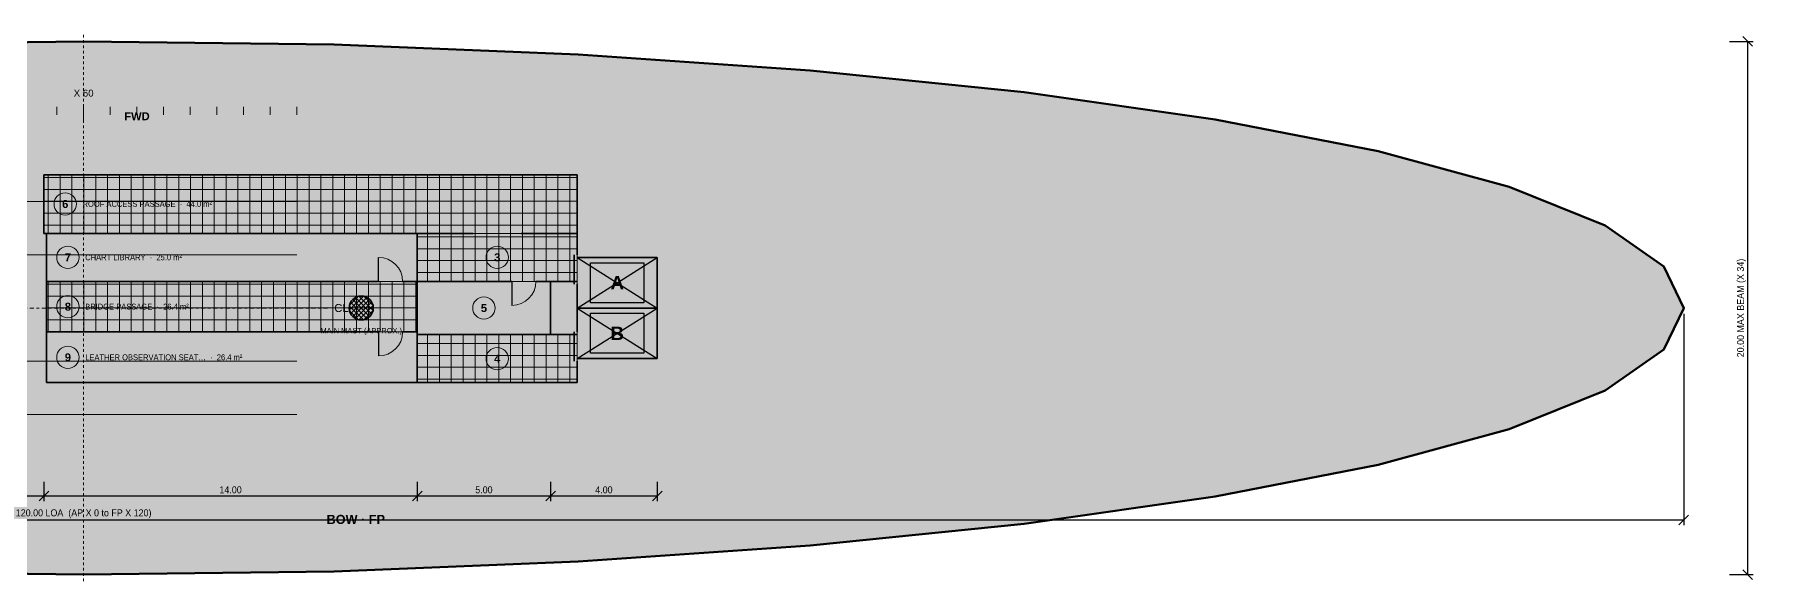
# Model space of a CAD drawing. Header units: metres. Extents: x -3 to 123, y -10 to 10.
# Drawn here: x 58.2 to 123.2, y -10.2 to 10.2 of the extents above; entities that cross this region are included whole.
import ezdxf
from ezdxf.enums import TextEntityAlignment as Align

# ---------------------------------------------------------------- set-up
doc = ezdxf.new("R2010")
doc.units = ezdxf.units.M
doc.linetypes.add('CENTER', pattern=[5.08, 3.175, -0.635, 0.635, -0.635])
doc.linetypes.add('DASHED', pattern=[1.524, 1.27, -0.254])
for name, color, linetype, lineweight in [('A-ANNO-DIMS', 7, 'Continuous', 13), ('A-ANNO-NOTE', 7, 'Continuous', 13), ('A-AREA', 8, 'Continuous', 13), ('A-AREA-IDEN', 7, 'Continuous', 18), ('A-AREA-PATT', 254, 'Continuous', 0), ('A-CONV', 5, 'Continuous', 25), ('A-DOOR', 7, 'Continuous', 18), ('A-FLOR-OTLN', 7, 'Continuous', 50), ('A-WALL', 7, 'Continuous', 35), ('S-GRID', 9, 'Continuous', 9), ('S-GRID-IDEN', 8, 'Continuous', 13), ('S-MAST', 8, 'Continuous', 25)]:
    doc.layers.add(name, color=color, linetype=linetype, lineweight=lineweight)
doc.styles.add('P68', font='arial.ttf', dxfattribs={"width": 0.92})
doc.styles.add('P68-BOLD', font='arialbd.ttf')
doc.dimstyles.new('P68-200', dxfattribs={"dimtxt": 0.26, "dimasz": 0.24, "dimexe": 0.2, "dimexo": 0.12, "dimgap": 0.1, "dimtad": 1, "dimzin": 0, "dimdsep": 46, "dimtxsty": 'P68', "dimtsz": 0.18, "dimcen": 2.5, "dimclrd": 7, "dimclre": 8, "dimclrt": 7, "dimazin": 3, "dimtfac": 1, "dimtmove": 0, "dimatfit": 3})

# ---------------------------------------------------------------- blocks, each defined once
blk = doc.blocks.new('P68-TAG')
at = {"lineweight": 18}
blk.add_circle((0, 0), 0.42, dxfattribs=at)
at = {"style": 'P68-BOLD'}
blk.add_attdef('NUM', text='', height=0.3, dxfattribs=at).set_placement((0, 0), align=Align.MIDDLE_CENTER)

msp = doc.modelspace()

# ---------------------------------------------------------------- hatches: boundary and pattern name
at = {"layer": 'A-ANNO-NOTE', "true_color": 0x102027}
msp.add_hatch(color=7, dxfattribs=at).paths.add_polyline_path([(60, 6.45), (64.2, 6.45), (64.2, 6.7), (65.2, 6.3), (64.2, 5.9), (64.2, 6.15), (60, 6.15)])
at = {"layer": 'A-AREA-PATT', "true_color": 0xfbefd5}
for points in [[(58.51, 5), (78.51, 5), (78.51, 2.8), (58.51, 2.8)], [(58.61, 2.8), (72.51, 2.8), (72.51, 1), (58.61, 1)], [(72.51, 2.8), (78.51, 2.8), (78.51, 1), (72.51, 1)], [(58.61, 1), (72.51, 1), (72.51, -0.9), (58.61, -0.9)], [(58.61, -0.9), (72.51, -0.9), (72.51, -2.8), (58.61, -2.8)], [(72.51, -1), (78.51, -1), (78.51, -2.8), (72.51, -2.8)]]:
    msp.add_hatch(color=7, dxfattribs=at).paths.add_polyline_path(points)
at = {"layer": 'A-AREA-PATT', "true_color": 0xc4ced4}
h = msp.add_hatch(dxfattribs=at)
h.set_pattern_fill('NET', scale=0.14)
h.paths.add_polyline_path([(58.51, 5), (78.51, 5), (78.51, 2.8), (58.51, 2.8)])
h = msp.add_hatch(dxfattribs=at)
h.set_pattern_fill('NET', scale=0.14)
h.paths.add_polyline_path([(72.51, 2.8), (78.51, 2.8), (78.51, 1), (72.51, 1)])
at = {"layer": 'A-AREA-PATT', "true_color": 0xd5ecf7}
for points in [[(78.51, 1.9), (81.51, 1.9), (81.51, 0), (78.51, 0)], [(78.51, 0), (81.51, 0), (81.51, -1.9), (78.51, -1.9)]]:
    msp.add_hatch(color=7, dxfattribs=at).paths.add_polyline_path(points)
at = {"layer": 'A-AREA-PATT', "true_color": 0xc4ced4}
h = msp.add_hatch(dxfattribs=at)
h.set_pattern_fill('NET', scale=0.14)
h.paths.add_polyline_path([(58.61, 1), (72.51, 1), (72.51, -0.9), (58.61, -0.9)])
at = {"layer": 'A-AREA-PATT', "true_color": 0xe6f0e1}
msp.add_hatch(color=7, dxfattribs=at).paths.add_polyline_path([(72.51, 1), (77.51, 1), (77.51, -1), (72.51, -1)])
at = {"layer": 'A-AREA-PATT', "true_color": 0xc4ced4}
h = msp.add_hatch(dxfattribs=at)
h.set_pattern_fill('NET', scale=0.14)
h.paths.add_polyline_path([(72.51, -1), (78.51, -1), (78.51, -2.8), (72.51, -2.8)])
at = {"layer": 'A-CONV', "true_color": 0xffffff}
for points in [[(79.01, 1.7), (81.01, 1.7), (81.01, 0.2), (79.01, 0.2)], [(79.01, -0.2), (81.01, -0.2), (81.01, -1.7), (79.01, -1.7)]]:
    msp.add_hatch(color=7, dxfattribs=at).paths.add_polyline_path(points)
at = {"layer": 'A-FLOR-OTLN', "true_color": 0xfbfaf7}
msp.add_hatch(color=7, dxfattribs=at).paths.add_polyline_path([(120, 0), (119.26, -1.56), (117.06, -3.09), (113.46, -4.54), (108.54, -5.88), (102.43, -7.07), (95.27, -8.09), (87.24, -8.91), (78.54, -9.51), (69.39, -9.88), (60, -10), (50.61, -9.88), (41.46, -9.51), (32.76, -8.91), (24.73, -8.09), (17.57, -7.07), (11.46, -5.88), (6.54, -4.54), (2.94, -3.09), (0.74, -1.56), (0, 0), (0.74, 1.56), (2.94, 3.09), (6.54, 4.54), (11.46, 5.88), (17.57, 7.07), (24.73, 8.09), (32.76, 8.91), (41.46, 9.51), (50.61, 9.88), (60, 10), (69.39, 9.88), (78.54, 9.51), (87.24, 8.91), (95.27, 8.09), (102.43, 7.07), (108.54, 5.88), (113.46, 4.54), (117.06, 3.09), (119.26, 1.56)])
at = {"layer": 'S-MAST', "true_color": 0x5a6469}
h = msp.add_hatch(dxfattribs=at)
h.set_pattern_fill('ANSI37', scale=0.04)
h.paths.add_polyline_path([(70.86, 0), (70.826, 0.172), (70.728, 0.318), (70.582, 0.416), (70.41, 0.45), (70.238, 0.416), (70.092, 0.318), (69.994, 0.172), (69.96, 0), (69.994, -0.172), (70.092, -0.318), (70.238, -0.416), (70.41, -0.45), (70.582, -0.416), (70.728, -0.318), (70.826, -0.172)])

# ---------------------------------------------------------------- linework, layer by layer
at = {"layer": 'A-AREA'}
for points in [[(58.51, 5), (78.51, 5), (78.51, 2.8), (58.51, 2.8)], [(58.61, 2.8), (72.51, 2.8), (72.51, 1), (58.61, 1)], [(72.51, 2.8), (78.51, 2.8), (78.51, 1), (72.51, 1)], [(78.51, 1.9), (81.51, 1.9), (81.51, 0), (78.51, 0)], [(58.61, 1), (72.51, 1), (72.51, -0.9), (58.61, -0.9)], [(72.51, 1), (77.51, 1), (77.51, -1), (72.51, -1)], [(78.51, 0), (81.51, 0), (81.51, -1.9), (78.51, -1.9)], [(58.61, -0.9), (72.51, -0.9), (72.51, -2.8), (58.61, -2.8)], [(72.51, -1), (78.51, -1), (78.51, -2.8), (72.51, -2.8)]]:
    msp.add_lwpolyline(points, close=True, dxfattribs=at)
at = {"layer": 'A-CONV', "lineweight": 35, "true_color": 0x1976d2}
for p, q in [((78.39, 2), (78.39, 0.9)), ((78.39, -0.9), (78.39, -2))]:
    msp.add_line(p, q, dxfattribs=at)
at = {"layer": 'A-CONV', "true_color": 0x1976d2}
for p, q in [((78.51, 1.9), (81.51, 0)), ((78.51, 0), (81.51, 1.9)), ((78.51, 0), (81.51, -1.9)), ((78.51, -1.9), (81.51, 0))]:
    msp.add_line(p, q, dxfattribs=at)
at = {"layer": 'A-CONV', "lineweight": 25, "true_color": 0x1976d2}
for points in [[(79.01, 1.7), (81.01, 1.7), (81.01, 0.2), (79.01, 0.2)], [(79.01, -0.2), (81.01, -0.2), (81.01, -1.7), (79.01, -1.7)]]:
    msp.add_lwpolyline(points, close=True, dxfattribs=at)
at = {"layer": 'A-DOOR', "lineweight": 25}
for p, q in [((71.06, 1), (71.06, 1.9)), ((76.06, 1), (76.06, 0.1)), ((71.06, -0.9), (71.06, -1.8))]:
    msp.add_line(p, q, dxfattribs=at)
at = {"layer": 'A-DOOR', "lineweight": 9}
for centre, start, end in [((71.06, 1), 0, 90), ((76.06, 1), 270, 360), ((71.06, -0.9), 270, 360)]:
    msp.add_arc(centre, 0.9, start, end, dxfattribs=at)
at = {"layer": 'A-FLOR-OTLN'}
msp.add_lwpolyline([(50.61, 9.88), (60, 10), (69.39, 9.88), (78.54, 9.51), (87.24, 8.91), (95.27, 8.09), (102.43, 7.07), (108.54, 5.88), (113.46, 4.54), (117.06, 3.09), (119.26, 1.56), (120, 0), (119.26, -1.56), (117.06, -3.09), (113.46, -4.54), (108.54, -5.88), (102.43, -7.07), (95.27, -8.09), (87.24, -8.91), (78.54, -9.51), (69.39, -9.88), (60, -10), (50.61, -9.88)], dxfattribs=at)
at = {"layer": 'A-WALL', "true_color": 0x102027}
for p, q in [((58.51, 5), (58.51, 2.8)), ((58.51, 5), (78.51, 5)), ((78.51, 5), (78.51, 2)), ((58.51, 2.8), (74.61, 2.8)), ((58.61, 2.8), (58.61, -2.8)), ((72.51, 2.8), (72.51, -2.8)), ((76.41, 2.8), (78.51, 2.8)), ((78.51, 1.9), (81.51, 1.9)), ((81.51, 1.9), (81.51, -1.9)), ((58.61, 1), (71.06, 1)), ((71.96, 1), (76.06, 1)), ((76.96, 1), (78.51, 1)), ((77.51, 1), (77.51, -1)), ((78.51, 0.9), (78.51, -0.9)), ((78.51, 0), (81.51, 0)), ((58.61, -0.9), (71.06, -0.9)), ((71.96, -0.9), (72.51, -0.9)), ((72.51, -1), (78.51, -1)), ((78.51, -1.9), (81.51, -1.9)), ((78.51, -2), (78.51, -2.8)), ((58.61, -2.8), (78.51, -2.8))]:
    msp.add_line(p, q, dxfattribs=at)
at = {"layer": 'S-GRID', "linetype": 'DASHED', "ltscale": 0.04, "true_color": 0xb0bec5}
msp.add_line((60, -10.25), (60, 10.25), dxfattribs=at)
at = {"layer": 'S-GRID', "true_color": 0xb0bec5}
for p, q in [((59, 7.55), (59, 7.25)), ((61, 7.55), (61, 7.25)), ((62, 7.55), (62, 7.25)), ((63, 7.55), (63, 7.25)), ((64, 7.55), (64, 7.25)), ((65, 7.55), (65, 7.25)), ((66, 7.55), (66, 7.25)), ((67, 7.55), (67, 7.25)), ((68, 7.55), (68, 7.25))]:
    msp.add_line(p, q, dxfattribs=at)
at = {"layer": 'S-GRID', "true_color": 0x102027}
msp.add_line((60, 7.55), (60, 7), dxfattribs=at)
at = {"layer": 'S-GRID', "true_color": 0xdfe5e8}
for p, q in [((0, 4), (68, 4)), ((0, 2), (68, 2)), ((0, -2), (68, -2)), ((0, -4), (68, -4))]:
    msp.add_line(p, q, dxfattribs=at)
at = {"layer": 'S-GRID', "linetype": 'CENTER', "ltscale": 0.05, "true_color": 0x546e7a}
msp.add_line((-1.2, 0), (69.2, 0), dxfattribs=at)
at = {"layer": 'S-MAST', "lineweight": 35}
msp.add_circle((70.41, 0), 0.45, dxfattribs=at)

# ---------------------------------------------------------------- block references
at = {"layer": 'A-AREA-IDEN'}
for p, values in [((59.31, 3.9), {'NUM': '6'}), ((59.41, 1.9), {'NUM': '7'}), ((75.51, 1.9), {'NUM': '3'}), ((59.41, 0.05), {'NUM': '8'}), ((75.01, 0), {'NUM': '5'}), ((59.41, -1.85), {'NUM': '9'}), ((75.51, -1.9), {'NUM': '4'})]:
    msp.add_blockref('P68-TAG', p, dxfattribs=at).add_auto_attribs(values)

# ---------------------------------------------------------------- texts
at = {"layer": 'A-ANNO-NOTE', "true_color": 0x102027, "style": 'P68-BOLD'}
msp.add_text('FWD', height=0.3, dxfattribs=at).set_placement((62, 6.95), align=Align.BOTTOM_CENTER)
msp.add_text('BOW · FP', height=0.34, dxfattribs=at).set_placement((71.3, -8.2), align=Align.BOTTOM_RIGHT)
at = {"layer": 'A-AREA-IDEN', "true_color": 0x102027, "char_height": 0.22, "attachment_point": 4, "style": 'P68', "bg_fill": 1, "box_fill_scale": 1.2, "bg_fill_color": 0, "bg_fill_true_color": 16777215}
for s, insert in [('ROOF ACCESS PASSAGE  ·  44.0 m²', (59.96, 3.9)), ('CHART LIBRARY  ·  25.0 m²', (60.06, 1.9)), ('BRIDGE PASSAGE  ·  26.4 m²', (60.06, 0.05)), ('LEATHER OBSERVATION SEAT…  ·  26.4 m²', (60.06, -1.85))]:
    msp.add_mtext(s, dxfattribs=dict(at, insert=insert))
at = {"layer": 'A-CONV', "true_color": 0x1976d2, "style": 'P68-BOLD'}
for s, p in [('A', (80.01, 0.95)), ('B', (80.01, -0.95))]:
    msp.add_text(s, height=0.5, dxfattribs=at).set_placement(p, align=Align.MIDDLE_CENTER)
at = {"layer": 'S-GRID-IDEN', "true_color": 0x546e7a, "style": 'P68'}
msp.add_text('X 60', height=0.26, dxfattribs=at).set_placement((60, 7.85), align=Align.BOTTOM_CENTER)
msp.add_text('CL', height=0.3, dxfattribs=at).set_placement((69.4, 0), align=Align.MIDDLE_LEFT)
at = {"layer": 'S-MAST', "true_color": 0x8e3b6a, "style": 'P68'}
msp.add_text('MAIN MAST (APPROX.)', height=0.2, dxfattribs=at).set_placement((70.41, -0.75), align=Align.TOP_CENTER)

# ---------------------------------------------------------------- dimensions: what is measured, and where the dimension line sits
at = {"layer": 'A-ANNO-DIMS'}
msp.add_linear_dim(base=(122.4, -10), p1=(121.6, -10), p2=(121.6, 10), angle=90, text='20.00 MAX BEAM (X 34)', dimstyle='P68-200', dxfattribs=at).render()
msp.add_linear_dim(base=(0, -7.95), p1=(0, -0.1), p2=(120, -0.1), text='120.00 LOA  (AP X 0 to FP X 120)', dimstyle='P68-200', dxfattribs=at).render()
for base, p1, p2 in [((44.06, -7.05), (44.06, -6.4), (58.51, -6.4)), ((58.51, -7.05), (58.51, -6.4), (72.51, -6.4)), ((72.51, -7.05), (72.51, -6.4), (77.51, -6.4)), ((77.51, -7.05), (77.51, -6.4), (81.51, -6.4))]:
    msp.add_linear_dim(base=base, p1=p1, p2=p2, dimstyle='P68-200', dxfattribs=at).render()

doc.saveas('drawing.dxf')
